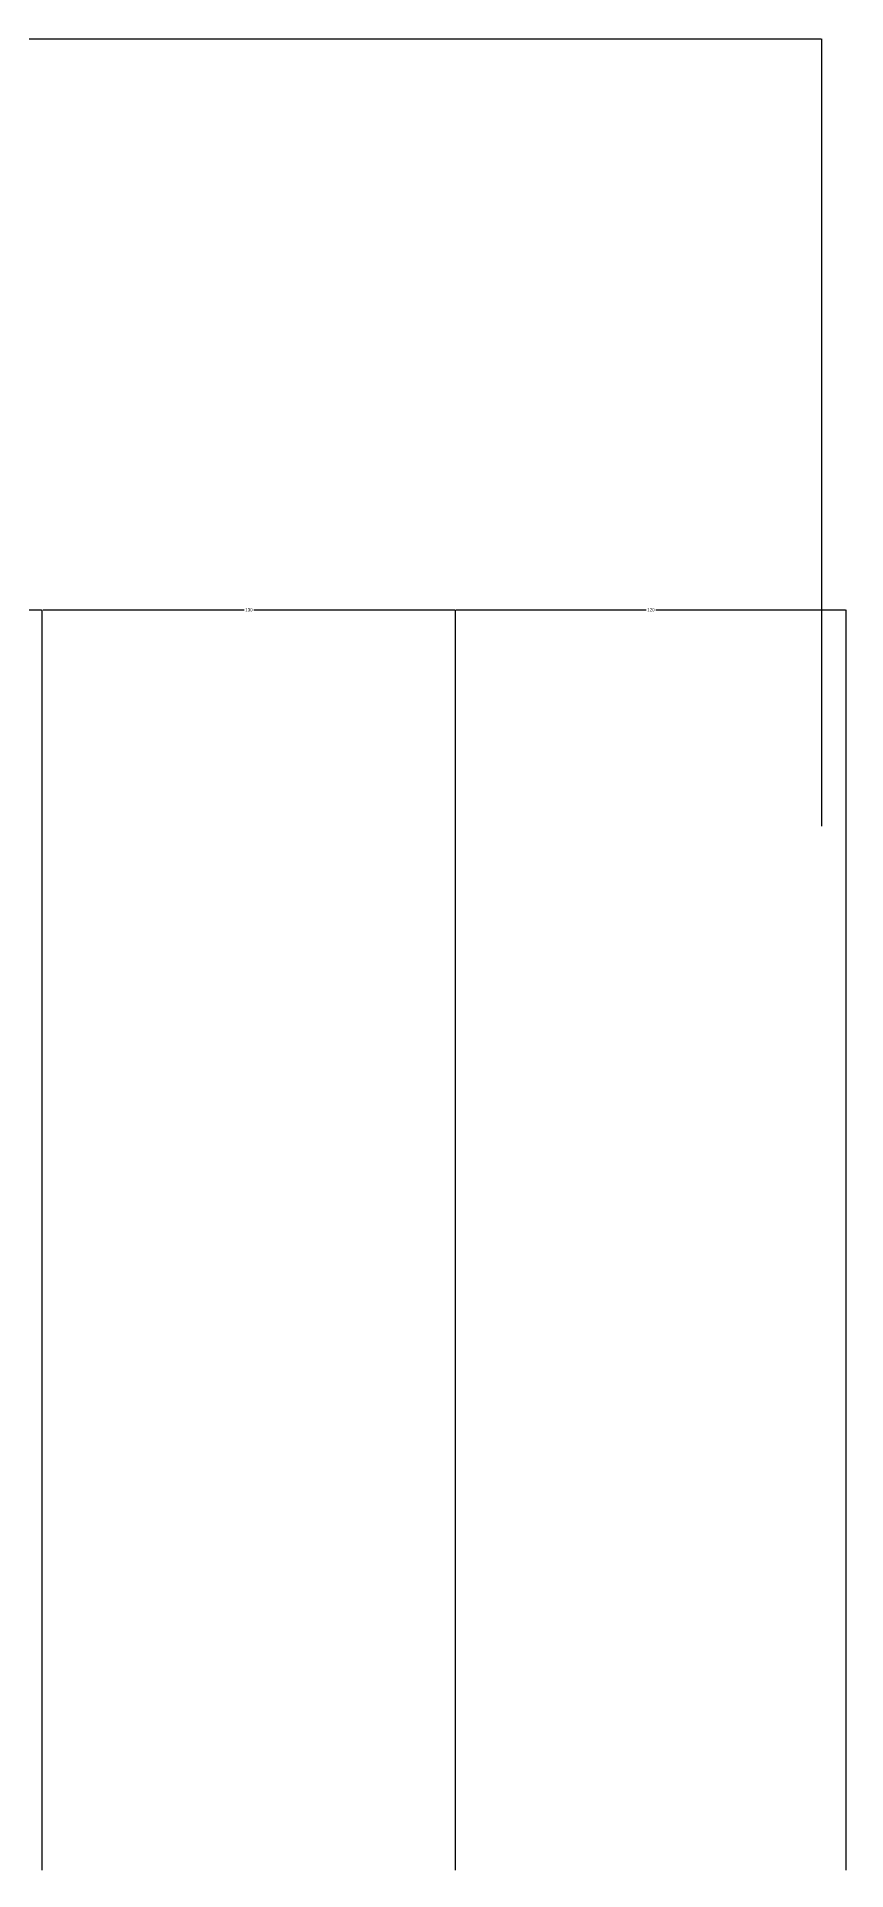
# Model space of a CAD drawing. Header units: metres. Extents: x 571 to 4031, y 26335 to 27550.
# Drawn here: x 1372 to 1625, y 26977 to 27550 of the extents above; entities that cross this region are included whole.
import ezdxf

# ---------------------------------------------------------------- set-up
doc = ezdxf.new("R2010")
doc.units = ezdxf.units.M
doc.layers.add('PUB_DIM', color=3, linetype='Continuous')
doc.dimstyles.get("Standard").update_dxf_attribs({"dimtxt": 2.5, "dimasz": 2.5, "dimexe": 1.25, "dimexo": 0.625, "dimtad": 1, "dimcen": 2.5, "dimazin": 3, "dimtfac": 1, "dimtmove": 0, "dimatfit": 3})

# ---------------------------------------------------------------- blocks, each defined once
blk = doc.blocks.new('*D15')
for p, q in [((1502.63, 26976.77), (1502.63, 27370.5)), ((1502.88, 27370.5), (1562.13, 27370.5)), ((1565.13, 27370.5), (1624.38, 27370.5)), ((1624.63, 26976.77), (1624.63, 27370.5))]:
    blk.add_line(p, q)
at = {"layer": 'Defpoints'}
for p in [(1502.63, 27370.5), (1502.63, 26976.77), (1624.63, 26976.77)]:
    blk.add_point(p, dxfattribs=at)
at = {"layer": 'PUB_DIM', "insert": (1563.63, 27370.5), "char_height": 1, "attachment_point": 5}
blk.add_mtext('120', dxfattribs=at)
blk = doc.blocks.new('*D16')
for p, q in [((1248.63, 26976.77), (1248.63, 27370.5)), ((1248.88, 27370.5), (1309.13, 27370.5)), ((1313.13, 27370.5), (1373.38, 27370.5)), ((1373.63, 26976.77), (1373.63, 27370.5))]:
    blk.add_line(p, q)
at = {"layer": 'Defpoints'}
for p in [(1248.63, 27370.5), (1248.63, 26976.77), (1373.63, 26976.77)]:
    blk.add_point(p, dxfattribs=at)
at = {"layer": 'PUB_DIM', "insert": (1311.13, 27370.5), "char_height": 1, "attachment_point": 5}
blk.add_mtext('1120', dxfattribs=at)
blk = doc.blocks.new('*D17')
for p, q in [((1373.63, 26976.77), (1373.63, 27370.5)), ((1373.88, 27370.5), (1436.63, 27370.5)), ((1439.63, 27370.5), (1502.38, 27370.5)), ((1502.63, 26976.77), (1502.63, 27370.5))]:
    blk.add_line(p, q)
at = {"layer": 'Defpoints'}
for p in [(1373.63, 27370.5), (1373.63, 26976.77), (1502.63, 26976.77)]:
    blk.add_point(p, dxfattribs=at)
at = {"layer": 'PUB_DIM', "insert": (1438.13, 27370.5), "char_height": 1, "attachment_point": 5}
blk.add_mtext('130', dxfattribs=at)
blk = doc.blocks.new('*D22')
for p, q in [((625.2, 27298.3), (625.2, 27548.85)), ((625.45, 27548.85), (1119.595, 27548.85)), ((1122.595, 27548.85), (1616.74, 27548.85)), ((1616.99, 27302.86), (1616.99, 27548.85))]:
    blk.add_line(p, q)
at = {"layer": 'Defpoints'}
for p in [(625.2, 27548.85), (1616.99, 27302.86), (625.2, 27298.3)]:
    blk.add_point(p, dxfattribs=at)
at = {"layer": 'PUB_DIM', "insert": (1121.095, 27548.85), "char_height": 1, "attachment_point": 5}
blk.add_mtext('980', dxfattribs=at)

msp = doc.modelspace()

# ---------------------------------------------------------------- dimensions: what is measured, and where the dimension line sits
at = {"layer": 'PUB_DIM'}
for base, p1, p2, text, picture, middle in [((625.2, 27548.85), (625.2, 27298.3), (1616.99, 27302.86), '980', '*D22', (1121.095, 27548.85)), ((1248.63, 27370.5), (1248.63, 26976.77), (1373.63, 26976.77), '1120', '*D16', (1311.13, 27370.5)), ((1373.63, 27370.5), (1373.63, 26976.77), (1502.63, 26976.77), '130', '*D17', (1438.13, 27370.5)), ((1502.63, 27370.5), (1502.63, 26976.77), (1624.63, 26976.77), '120', '*D15', (1563.63, 27370.5))]:
    dim = msp.add_linear_dim(base=base, p1=p1, p2=p2, text=text, dimstyle='Standard', dxfattribs=at)
    dim.commit()
    dim.dimension.update_dxf_attribs({"geometry": picture, "text_midpoint": middle})

doc.saveas('drawing.dxf')
